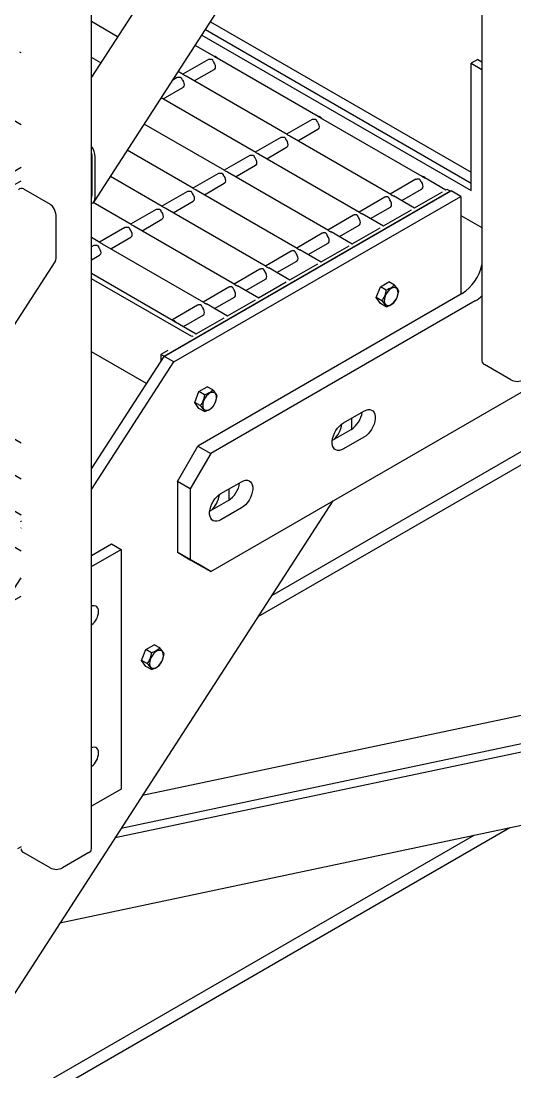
# Model space of a CAD drawing. Header units: millimetres. Extents: x 1293 to 41893, y 1011 to 26911.
# Drawn here: x 6515.8 to 6743.9, y 20135 to 20620.3 of the extents above; entities that cross this region are included whole.
import ezdxf

# ---------------------------------------------------------------- set-up
doc = ezdxf.new("R2010")
doc.units = ezdxf.units.MM
doc.header["$LTSCALE"] = 50
doc.layers.add('CAPA_1', color=7, linetype='Continuous')
doc.layers.add('STRUC', color=4, linetype='Continuous')
doc.dimstyles.new('SLDDIMSTYLE3', dxfattribs={"dimtxt": 0.18, "dimasz": 100, "dimexe": 0, "dimexo": 0.0625, "dimgap": 0, "dimtad": 0, "dimtih": 1, "dimtoh": 1, "dimdec": 0, "dimrnd": 1e-09, "dimzin": 0, "dimdsep": 46, "dimtxsty": 'Standard', "dimsah": 1, "dimcen": 0.09, "dimadec": 0, "dimazin": 0, "dimtfac": 100, "dimtdec": 0, "dimtofl": 0, "dimtmove": 0, "dimatfit": 3, "dimfxl": 1, "dimfrac": 2, "dimtolj": 1, "dimtzin": 0, "dimarcsym": 0})

msp = doc.modelspace()

# ---------------------------------------------------------------- linework, layer by layer
at = {"color": 7, "linetype": 'Continuous', "lineweight": 25}
for p, q in [((6728.5939537, 21111.653675), (6728.5939537, 20463.3191817)), ((6548.3876768, 20238.009111), (6548.3876768, 20867.8444074)), ((6707.470338, 20840.385255), (6548.3876768, 20594.40385)), ((6549.5406534, 20536.8738381), (6728.5939537, 20813.7348239)), ((6560.4450945, 20613.0476199), (6548.3876768, 20620.0082189)), ((6603.2944408, 20619.990578), (6723.6696837, 20550.4994294)), ((6600.923624, 20616.3247048), (6723.6696837, 20545.4649128)), ((6599.2960902, 20613.8081323), (6723.6696837, 20542.0087851)), ((6515.8333802, 20605.557276), (6515.3049133, 20605.8623535)), ((6605.1411742, 20603.8671914), (6596.2037746, 20609.0266424)), ((6552.6175542, 20600.9442936), (6548.3876768, 20603.3861498)), ((6602.3119629, 20602.5288028), (6590.4890786, 20595.703597)), ((6602.3119629, 20602.5288028), (6602.5122401, 20602.6137505)), ((6653.0358736, 20576.21817), (6606.3896948, 20603.1464359)), ((6726.6631024, 20602.5005693), (6723.6696837, 20600.7725055)), ((6723.6696837, 20600.7725055), (6728.5939537, 20597.9297849)), ((6723.6696837, 20542.0087851), (6723.6696837, 20600.7725055)), ((6726.6631024, 20602.5005693), (6728.5939537, 20601.3859126)), ((6590.7444802, 20595.5561568), (6588.3762343, 20596.9233161)), ((6638.6391795, 20567.9071354), (6591.9930007, 20594.8354013)), ((6595.7811754, 20592.6485346), (6604.9575812, 20597.9459609)), ((6587.9152689, 20594.2177682), (6585.8586537, 20593.0305096)), ((6587.9152689, 20594.2177682), (6588.115546, 20594.302716)), ((6515.8333802, 20572.3131377), (6486.5115251, 20589.2402843)), ((6581.3844813, 20584.3375), (6590.5608872, 20589.6349263)), ((6624.2424854, 20559.5961009), (6580.548694, 20584.8199898)), ((6700.9405725, 20548.563376), (6654.2843941, 20575.4974145)), ((6609.8457914, 20551.2850663), (6572.7211537, 20572.7166634)), ((6650.2066622, 20574.8797814), (6638.383778, 20568.0545756)), ((6650.2066622, 20574.8797814), (6650.4069394, 20574.9647291)), ((6635.8099682, 20566.5687469), (6623.9870839, 20559.743541)), ((6635.8099682, 20566.5687469), (6636.0102453, 20566.6536946)), ((6686.5438785, 20540.2523414), (6639.8877, 20567.1863799)), ((6643.6758747, 20564.9995132), (6652.8522805, 20570.2969395)), ((6629.2791806, 20556.6884786), (6638.4555865, 20561.985905)), ((6548.6341998, 20539.9046458), (6548.6341998, 20558.3151872)), ((6550.0710408, 20539.0751752), (6550.0710408, 20557.4857166)), ((6595.4490973, 20542.9740317), (6564.8936134, 20560.6133371)), ((6621.4132741, 20558.2577123), (6609.5903898, 20551.4325065)), ((6621.4132741, 20558.2577123), (6621.6135512, 20558.34266)), ((6672.1471844, 20531.9413068), (6625.491006, 20558.8753453)), ((6515.8333802, 20552.6057797), (6504.1089142, 20545.8373895)), ((6614.8824866, 20548.377444), (6624.0588924, 20553.6748704)), ((6509.401011, 20542.7823271), (6515.8333802, 20546.4956548)), ((6581.0524032, 20534.6629971), (6557.0660731, 20548.5100108)), ((6607.01658, 20549.9466777), (6595.1936958, 20543.1214719)), ((6607.01658, 20549.9466777), (6607.2168572, 20550.0316254)), ((6657.7504903, 20523.6302722), (6611.0943119, 20550.5643107)), ((6698.1013615, 20547.23076), (6686.2784773, 20540.4055542)), ((6698.1013615, 20547.23076), (6698.3016387, 20547.3157078)), ((6711.9269944, 20542.2210496), (6702.1786659, 20547.8486398)), ((6517.0236982, 20542.7556264), (6529.2368466, 20535.7051259)), ((6592.619886, 20541.6356431), (6580.7970017, 20534.8104373)), ((6581.9301294, 20465.4501144), (6714.3947998, 20541.9203409)), ((6714.0194439, 20541.6982098), (6581.9348435, 20465.447393)), ((6592.619886, 20541.6356431), (6592.8201631, 20541.7205908)), ((6643.3537963, 20515.3192376), (6596.6976178, 20542.2532762)), ((6600.4857925, 20540.0664095), (6609.6621984, 20545.3638358)), ((6691.570574, 20537.3504918), (6700.7469799, 20542.6479182)), ((6712.5203775, 20542.5636024), (6711.7720229, 20542.1315865)), ((6714.0194439, 20541.6982098), (6712.5203775, 20542.5636024)), ((6718.8849278, 20539.3282451), (6714.3947998, 20541.9203409)), ((6566.6557092, 20526.3519626), (6549.1706757, 20536.4458575)), ((6586.0890984, 20531.7553749), (6595.2655043, 20537.0528012)), ((6586.4202575, 20462.8580186), (6718.8849278, 20539.3282451)), ((6683.7046675, 20538.9197255), (6671.8817832, 20532.0945197)), ((6683.9049446, 20539.0046732), (6683.7046675, 20538.9197255)), ((6697.5303003, 20533.910015), (6687.7819719, 20539.5376053)), ((6710.2753135, 20541.2675545), (6697.3753288, 20533.8205519)), ((6718.8849278, 20539.3282451), (6718.8849278, 20494.1463202)), ((6578.2231919, 20533.3246085), (6566.4003076, 20526.4994027)), ((6578.2231919, 20533.3246085), (6578.4234691, 20533.4095563)), ((6628.9571022, 20507.0082031), (6582.3009238, 20533.9422416)), ((6677.1738799, 20529.0394572), (6686.3502858, 20534.3368836)), ((6695.8786195, 20532.95652), (6682.9786347, 20525.5095173)), ((6532.1105285, 20511.3037512), (6532.1105285, 20529.7142925)), ((6571.6924044, 20523.4443403), (6580.8688102, 20528.7417666)), ((6669.3079734, 20530.6086909), (6657.4850891, 20523.7834851)), ((6669.5082506, 20530.6936386), (6669.3079734, 20530.6086909)), ((6683.1336063, 20525.5989805), (6673.3852778, 20531.2265707)), ((6718.8849278, 20530.5245945), (6728.5939537, 20524.9196932)), ((6563.8264978, 20525.013574), (6552.0036136, 20518.1883681)), ((6563.8264978, 20525.013574), (6564.026775, 20525.0985217)), ((6614.5604081, 20498.6971685), (6567.9042297, 20525.631207)), ((6654.9112794, 20522.2976563), (6643.0883951, 20515.4724505)), ((6655.1115565, 20522.382604), (6654.9112794, 20522.2976563)), ((6668.7369122, 20517.2879459), (6658.9885837, 20522.9155361)), ((6662.7771859, 20520.7284227), (6671.9535917, 20526.025849)), ((6681.4819254, 20524.6454854), (6668.5819407, 20517.1984827)), ((6552.2590151, 20518.040928), (6548.3876768, 20520.275804)), ((6600.1637141, 20490.3861339), (6553.5075356, 20517.3201724)), ((6557.2957103, 20515.1333057), (6566.4721162, 20520.4307321)), ((6648.3804918, 20512.4173881), (6657.5568977, 20517.7148144)), ((6549.4298038, 20516.7025394), (6548.3876768, 20516.1009323)), ((6549.4298038, 20516.7025394), (6549.6300809, 20516.7874871)), ((6640.5145853, 20513.9866217), (6628.691701, 20507.1614159)), ((6640.7148624, 20514.0715694), (6640.5145853, 20513.9866217)), ((6654.3402181, 20508.9769113), (6644.5918897, 20514.6045015)), ((6667.0852313, 20516.3344508), (6654.1852466, 20508.8874482)), ((6007.8654329, 19699.3090727), (6531.5801411, 20509.1024141)), ((6548.3876768, 20509.9908075), (6552.0754221, 20512.1196975)), ((6633.9837977, 20504.1063535), (6643.1602036, 20509.4037798)), ((6652.6885373, 20508.0234162), (6639.7885525, 20500.5764136)), ((6596.7534419, 20475.732773), (6548.3876768, 20503.6537348)), ((6626.1178912, 20505.6755872), (6614.2950069, 20498.8503813)), ((6626.3181684, 20505.7605349), (6626.1178912, 20505.6755872)), ((6639.9435241, 20500.6658767), (6630.1951956, 20506.293467)), ((6594.7275837, 20474.5632699), (6548.3876768, 20501.3147287)), ((6625.54683, 20492.3548421), (6615.7985015, 20497.9824324)), ((6619.5871037, 20495.7953189), (6628.7635095, 20501.0927453)), ((6638.2918432, 20499.7123817), (6625.3918585, 20492.265379)), ((6681.76444, 20497.5909932), (6685.653005, 20499.835814)), ((6688.2454694, 20498.3392161), (6685.653005, 20499.835814)), ((6719.5213239, 20494.5137038), (6597.4275531, 20424.0304702)), ((6611.7211972, 20497.3645526), (6599.8983129, 20490.5393468)), ((6605.1904096, 20487.4842843), (6614.3668155, 20492.7817107)), ((6611.9214743, 20497.4495003), (6611.7211972, 20497.3645526)), ((6679.8201575, 20492.5798072), (6681.76444, 20497.5909932)), ((6684.3569045, 20496.0943953), (6681.76444, 20497.5909932)), ((6597.3245031, 20489.053518), (6585.5016188, 20482.2283122)), ((6597.5247802, 20489.1384657), (6597.3245031, 20489.053518)), ((6611.1501359, 20484.0438076), (6601.4018075, 20489.6713978)), ((6725.5081613, 20491.0575762), (6603.4143905, 20420.5743425)), ((6623.8951491, 20491.4013471), (6610.9951644, 20483.9543444)), ((6682.412622, 20491.0832093), (6679.8201575, 20492.5798072)), ((6681.76444, 20489.8134419), (6679.8201575, 20492.5798072)), ((6684.3569045, 20488.3168441), (6681.76444, 20489.8134419)), ((6590.7937156, 20479.1732498), (6599.9701214, 20484.4706761)), ((6609.4984551, 20483.0903125), (6596.5984703, 20475.6433098)), ((6595.101761, 20474.7792779), (6594.7275837, 20474.5632699)), ((6573.7911379, 20452.865207), (6548.3876768, 20467.5303129)), ((6548.3876768, 20413.5851308), (6581.9301294, 20465.4501144)), ((6583.6564128, 20468.172019), (6580.4357771, 20466.3127856)), ((6580.4357771, 20466.3127856), (6580.4357771, 20463.1394736)), ((6586.4202575, 20462.8580186), (6580.4357771, 20466.3127856)), ((6548.3876768, 20404.050179), (6586.4202575, 20462.8580186)), ((6603.4143905, 20366.1382884), (6767.2932447, 20460.7435372)), ((6741.9974201, 20454.6097399), (6729.7842718, 20461.6602404)), ((6596.0044337, 20444.1940198), (6597.9487162, 20449.2052058)), ((6597.9487162, 20449.2052058), (6601.8372812, 20451.4500265)), ((6600.5411807, 20447.7086079), (6597.9487162, 20449.2052058)), ((6604.4297456, 20449.9534287), (6601.8372812, 20451.4500265)), ((6598.5968982, 20442.6974219), (6596.0044337, 20444.1940198)), ((6597.9487162, 20441.4276545), (6596.0044337, 20444.1940198)), ((6600.5411807, 20439.9310566), (6597.9487162, 20441.4276545)), ((6664.6969782, 20434.7832068), (6674.1250686, 20440.2259276)), ((6515.8333802, 20425.3700407), (6498.0546507, 20435.6334828)), ((6668.4976771, 20432.396747), (6668.4976771, 20436.9773036)), ((6668.1382312, 20431.5836422), (6659.5120845, 20426.6038737)), ((6668.4724523, 20431.7892582), (6668.4976771, 20432.396747)), ((6515.8333802, 20408.7479715), (6483.6579566, 20427.3224482)), ((6674.1250686, 20428.1275145), (6664.6969782, 20422.6847938)), ((6587.9994626, 20407.7005386), (6597.4275531, 20424.0304702)), ((6603.4143905, 20420.5743425), (6593.9863, 20404.2444109)), ((6597.4275531, 20424.0304702), (6603.4143905, 20420.5743425)), ((6515.8333802, 20392.1259024), (6472.2136499, 20417.3070367)), ((6593.9863, 20404.2444109), (6587.9994626, 20407.7005386)), ((6587.9994626, 20407.7005386), (6587.9994626, 20375.0389061)), ((6608.1284357, 20402.1268823), (6617.5565261, 20407.5696031)), ((6593.9863, 20404.2444109), (6593.9863, 20371.5827785)), ((6611.9291346, 20399.7404226), (6611.9291346, 20404.3209791)), ((6659.8213536, 20398.7013351), (5396.1606779, 18444.7672848)), ((6611.5696887, 20398.9273177), (6602.943542, 20393.9475493)), ((6611.9038181, 20399.131807), (6611.9291346, 20399.7404226)), ((6515.8333802, 20392.3352735), (6515.6520398, 20392.230588)), ((6617.5565261, 20395.4711901), (6608.1284357, 20390.0284693)), ((6515.5235712, 20389.533659), (6515.8333802, 20389.0163206)), ((6515.8333802, 20386.2366101), (6515.7238483, 20386.1619173)), ((6515.8333802, 20375.5038332), (6502.7592678, 20383.0513577)), ((6548.3876768, 20373.5723453), (6557.5545875, 20378.8642902)), ((6557.5545875, 20378.8642902), (6562.0447156, 20376.2721944)), ((6548.3876768, 20368.3881537), (6562.0447156, 20376.2721944)), ((6562.0447156, 20376.2721944), (6562.0447156, 20265.6581324)), ((6587.9994626, 20375.0389061), (6593.9863, 20371.5827785)), ((6597.4275531, 20369.5944161), (6587.9994626, 20375.0389061)), ((6593.9863, 20371.5827785), (6603.4143905, 20366.1382884)), ((6603.4143905, 20366.1382884), (6597.4275531, 20369.5944161)), ((6006.7124564, 19576.0203654), (6515.8333802, 20363.2480823)), ((6509.6598882, 20351.2152688), (6515.8333802, 20354.7791498)), ((6571.4851134, 20325.0668541), (6573.4293959, 20330.0780401)), ((6573.4293959, 20330.0780401), (6577.3179609, 20332.3228609)), ((6576.0218604, 20328.5814422), (6573.4293959, 20330.0780401)), ((6579.9104253, 20330.826263), (6577.3179609, 20332.3228609)), ((6574.0775779, 20323.5702562), (6571.4851134, 20325.0668541)), ((6573.4293959, 20322.3004889), (6571.4851134, 20325.0668541)), ((6576.0218604, 20320.803891), (6573.4293959, 20322.3004889)), ((6562.0447156, 20265.6581324), (6548.3876768, 20257.7740918)), ((6515.8333802, 20238.9808963), (6514.1500163, 20238.009111)), ((6529.2368466, 20229.2996693), (6517.0236982, 20236.3501697)), ((6547.1973588, 20236.3501697), (6534.9842105, 20229.2996693))]:
    msp.add_line(p, q, dxfattribs=at)
at = {"color": 7, "linetype": 'Continuous', "lineweight": 25, "flags": 128}
for points in [[(6604.7573041, 20601.3177027), (6605.1628262, 20600.6017936), (6605.4205588, 20599.8506396), (6605.5055745, 20599.1368903), (6605.409651, 20598.5295778), (6605.1420657, 20598.0874398), (6604.9575812, 20597.9459609)], [(6590.36061, 20593.0066681), (6590.7661321, 20592.290759), (6591.0238647, 20591.539605), (6591.1088805, 20590.8258558), (6591.012957, 20590.2185432), (6590.7453717, 20589.7764052), (6590.5608872, 20589.6349263)], [(6652.6520034, 20573.6686813), (6653.0575255, 20572.9527722), (6653.3152581, 20572.2016182), (6653.4002739, 20571.487869), (6653.3043503, 20570.8805564), (6653.036765, 20570.4384184), (6652.8522805, 20570.2969395)], [(6638.2553093, 20565.3576467), (6638.6608314, 20564.6417377), (6638.918564, 20563.8905836), (6639.0035798, 20563.1768344), (6638.9076563, 20562.5695219), (6638.640071, 20562.1273838), (6638.4555865, 20561.985905)], [(6623.8586153, 20557.0466121), (6624.2641374, 20556.3307031), (6624.5218699, 20555.5795491), (6624.6068857, 20554.8657998), (6624.5109622, 20554.2584873), (6624.2433769, 20553.8163493), (6624.0588924, 20553.6748704)], [(6609.4619212, 20548.7355775), (6609.8674433, 20548.0196685), (6610.1251759, 20547.2685145), (6610.2101917, 20546.5547652), (6610.1142682, 20545.9474527), (6609.8466828, 20545.5053147), (6609.6621984, 20545.3638358)], [(6700.5467027, 20546.0196599), (6700.9522248, 20545.3037509), (6701.2099574, 20544.5525968), (6701.2949732, 20543.8388476), (6701.1990497, 20543.2315351), (6700.9314643, 20542.789397), (6700.7469799, 20542.6479182)], [(6595.0652271, 20540.424543), (6595.4707492, 20539.7086339), (6595.7284818, 20538.9574799), (6595.8134976, 20538.2437306), (6595.7175741, 20537.6364181), (6595.4499888, 20537.1942801), (6595.2655043, 20537.0528012)], [(6686.3502858, 20534.3368836), (6686.5347703, 20534.4783625), (6686.8023556, 20534.9205005), (6686.8982791, 20535.527813), (6686.8132633, 20536.2415623), (6686.5555308, 20536.9927163), (6686.1500087, 20537.7086253)], [(6580.6685331, 20532.1135084), (6581.0740552, 20531.3975993), (6581.3317877, 20530.6464453), (6581.4168035, 20529.9326961), (6581.32088, 20529.3253835), (6581.0532947, 20528.8832455), (6580.8688102, 20528.7417666)], [(6671.9535917, 20526.025849), (6672.1380762, 20526.1673279), (6672.4056615, 20526.6094659), (6672.501585, 20527.2167784), (6672.4165693, 20527.9305277), (6672.1588367, 20528.6816817), (6671.7533146, 20529.3975907)], [(6566.271839, 20523.8024738), (6566.6773611, 20523.0865648), (6566.9350937, 20522.3354108), (6567.0201095, 20521.6216615), (6566.924186, 20521.014349), (6566.6566006, 20520.5722109), (6566.4721162, 20520.4307321)], [(6657.5568977, 20517.7148144), (6657.7413821, 20517.8562933), (6658.0089675, 20518.2984313), (6658.104891, 20518.9057438), (6658.0198752, 20519.6194931), (6657.7621426, 20520.3706471), (6657.3566205, 20521.0865561)], [(6551.875145, 20515.4914392), (6552.280667, 20514.7755302), (6552.5383996, 20514.0243762), (6552.6234154, 20513.3106269), (6552.5274919, 20512.7033144), (6552.2599066, 20512.2611764), (6552.0754221, 20512.1196975)], [(6643.1602036, 20509.4037798), (6643.3446881, 20509.5452587), (6643.6122734, 20509.9873967), (6643.7081969, 20510.5947093), (6643.6231811, 20511.3084585), (6643.3654486, 20512.0596125), (6642.9599265, 20512.7755216)], [(6628.7635095, 20501.0927453), (6628.947994, 20501.2342241), (6629.2155793, 20501.6763622), (6629.3115028, 20502.2836747), (6629.2264871, 20502.9974239), (6628.9687545, 20503.748578), (6628.5632324, 20504.464487)], [(6614.3668155, 20492.7817107), (6614.5513, 20492.9231896), (6614.8188853, 20493.3653276), (6614.9148088, 20493.9726401), (6614.829793, 20494.6863894), (6614.5720604, 20495.4375434), (6614.1665383, 20496.1534524)], [(6686.7021412, 20496.7849835), (6685.9655329, 20496.2603267), (6685.2686354, 20495.5651108), (6684.6490185, 20494.7368148), (6684.1400861, 20493.8200925), (6683.7692746, 20492.8643646), (6683.5565748, 20491.9211546), (6683.5134533, 20491.0413112), (6683.6422347, 20490.2722671), (6683.9359765, 20489.6554816), (6684.378843, 20489.2242057), (6684.9469591, 20489.0016896), (6685.6096975, 20488.9999293), (6686.3313298, 20489.2190197), (6687.0729526, 20489.6471494), (6687.7945849, 20490.261238), (6688.4573233, 20491.0281798), (6689.0254394, 20491.9066287), (6689.4683059, 20492.8492273), (6689.7620477, 20493.8051599), (6689.8908291, 20494.722892), (6689.8477076, 20495.5529482), (6689.6350078, 20496.2505802), (6689.2641963, 20496.7781784), (6688.7552638, 20497.1072997), (6688.135647, 20497.2202013), (6687.4387495, 20497.1107965), (6686.7021412, 20496.7849835)], [(6599.9701214, 20484.4706761), (6600.1546059, 20484.612155), (6600.4221912, 20485.054293), (6600.5181147, 20485.6616055), (6600.4330989, 20486.3753548), (6600.1753664, 20487.1265088), (6599.7698443, 20487.8424178)], [(6602.8864174, 20448.399196), (6602.1498091, 20447.8745393), (6601.4529116, 20447.1793233), (6600.8332948, 20446.3510274), (6600.3243623, 20445.434305), (6599.9535508, 20444.4785771), (6599.740851, 20443.5353672), (6599.6977295, 20442.6555238), (6599.8265109, 20441.8864797), (6600.1202527, 20441.2696941), (6600.5631192, 20440.8384182), (6601.1312353, 20440.6159022), (6601.7939737, 20440.6141419), (6602.515606, 20440.8332322), (6603.2572288, 20441.261362), (6603.9788611, 20441.8754506), (6604.6415995, 20442.6423924), (6605.2097156, 20443.5208413), (6605.6525821, 20444.4634399), (6605.9463239, 20445.4193725), (6606.0751053, 20446.3371045), (6606.0319838, 20447.1671608), (6605.819284, 20447.8647928), (6605.4484725, 20448.3923909), (6604.9395401, 20448.7215123), (6604.3199232, 20448.8344139), (6603.6230257, 20448.7250091), (6602.8864174, 20448.399196)], [(6674.1250686, 20440.2259276), (6675.0876373, 20440.6786074), (6676.0174268, 20440.9098733), (6676.8827744, 20440.9118497), (6677.6542116, 20440.6844695), (6678.3054681, 20440.2354757), (6678.814366, 20439.5801582), (6679.1635756, 20438.7408332), (6679.3412049, 20437.7460828), (6679.3412049, 20436.6297821), (6679.1635756, 20435.4299453), (6678.814366, 20434.1874315), (6678.3054681, 20432.9445529), (6677.6542116, 20431.7436344), (6676.8827744, 20430.6255717), (6676.0174268, 20429.6284391), (6675.0876373, 20428.7861928), (6674.1250686, 20428.1275145)], [(6664.6969782, 20422.6847938), (6663.7344095, 20422.2321139), (6662.8046199, 20422.0008481), (6661.9392724, 20421.9988716), (6661.1678352, 20422.2262518), (6660.5165787, 20422.6752457), (6660.0076807, 20423.3305631), (6659.6584711, 20424.1698882), (6659.4808419, 20425.1646385), (6659.4808419, 20426.2809393), (6659.6584711, 20427.480776), (6660.0076807, 20428.7232899), (6660.5165787, 20429.9661684), (6661.1678352, 20431.167087), (6661.9392724, 20432.2851497), (6662.8046199, 20433.2822822), (6663.7344095, 20434.1245285), (6664.6969782, 20434.7832068)], [(6617.5565261, 20407.5696031), (6618.5190948, 20408.0222829), (6619.4488843, 20408.2535488), (6620.3142319, 20408.2555253), (6621.0856691, 20408.028145), (6621.7369256, 20407.5791512), (6622.2458235, 20406.9238337), (6622.5950331, 20406.0845087), (6622.7726624, 20405.0897583), (6622.7726624, 20403.9734576), (6622.5950331, 20402.7736208), (6622.2458235, 20401.531107), (6621.7369256, 20400.2882284), (6621.0856691, 20399.0873099), (6620.3142319, 20397.9692472), (6619.4488843, 20396.9721146), (6618.5190948, 20396.1298684), (6617.5565261, 20395.4711901)], [(6608.1284357, 20390.0284693), (6607.165867, 20389.5757895), (6606.2360774, 20389.3445236), (6605.3707299, 20389.3425471), (6604.5992927, 20389.5699274), (6603.9480362, 20390.0189212), (6603.4391382, 20390.6742387), (6603.0899286, 20391.5135637), (6602.9122994, 20392.5083141), (6602.9122994, 20393.6246148), (6603.0899286, 20394.8244516), (6603.4391382, 20396.0669654), (6603.9480362, 20397.3098439), (6604.5992927, 20398.5107625), (6605.3707299, 20399.6288252), (6606.2360774, 20400.6259578), (6607.165867, 20401.468204), (6608.1284357, 20402.1268823)], [(6551.6443533, 20347.6227946), (6551.5568728, 20348.5011507), (6551.2985215, 20349.2374329), (6550.8813798, 20349.7972135), (6550.3249527, 20350.1543177), (6549.6552582, 20350.2920478), (6548.9036104, 20350.2039637), (6548.3876768, 20350.0271518)], [(6578.3670971, 20329.2720304), (6577.6304888, 20328.7473737), (6576.9335913, 20328.0521577), (6576.3139745, 20327.2238617), (6575.805042, 20326.3071394), (6575.4342306, 20325.3514115), (6575.2215307, 20324.4082015), (6575.1784092, 20323.5283582), (6575.3071906, 20322.759314), (6575.6009325, 20322.1425285), (6576.0437989, 20321.7112526), (6576.611915, 20321.4887366), (6577.2746534, 20321.4869762), (6577.9962857, 20321.7060666), (6578.7379085, 20322.1341963), (6579.4595409, 20322.7482849), (6580.1222792, 20323.5152267), (6580.6903953, 20324.3936756), (6581.1332618, 20325.3362742), (6581.4270036, 20326.2922069), (6581.555785, 20327.2099389), (6581.5126635, 20328.0399952), (6581.2999637, 20328.7376271), (6580.9291522, 20329.2652253), (6580.4202198, 20329.5943467), (6579.8006029, 20329.7072482), (6579.1037054, 20329.5978435), (6578.3670971, 20329.2720304)], [(6551.6443533, 20282.2995296), (6551.5568728, 20283.1778857), (6551.2985215, 20283.9141679), (6550.8813798, 20284.4739485), (6550.3249527, 20284.8310528), (6549.6552582, 20284.9687829), (6548.9036104, 20284.8806987), (6548.3876768, 20284.7038869)]]:
    msp.add_lwpolyline(points, dxfattribs=at)
at = {"color": 7, "linetype": 'Continuous', "lineweight": 25}
for centre, radius, start, end in [((6604.7789388, 20601.5337543), 2.4244652, 35.264662608, 84.740713925), ((6652.6736381, 20573.8847329), 2.4244652, 35.264662608, 84.740713925), ((6700.5683374, 20546.2357115), 2.4244652, 35.264662608, 84.740713925), ((6708.2229775, 20512.0091429), 20.8264981, 302.853893284, 347.994537984), ((6717.3471931, 20504.8241421), 16.0037414, 300.65991798, 314.648716331), ((6585.3947849, 20479.7474349), 2.4244652, 35.264662608, 84.740713925), ((6730.6278112, 20463.5220012), 2.0439452, 185.694799251, 245.625341706), ((6744.871102, 20460.1559258), 6.246457, 242.609672236, 297.390327763), ((6661.8592638, 20441.2969138), 11.5660311, 302.879911163, 352.378724277), ((6652.1672066, 20435.7500116), 11.8994952, 313.026584844, 352.553500526), ((6605.2907213, 20408.6405893), 11.5660311, 302.879911163, 352.378724277), ((6595.5986641, 20403.0936871), 11.8994952, 313.026584844, 352.553500526), ((6543.4809819, 20347.9930399), 8.1717632, 306.901779643, 357.403159963), ((6543.4809819, 20282.669775), 8.1717632, 306.901779643, 357.403159963), ((6517.8672377, 20238.2119305), 2.0439452, 185.694799251, 245.625341706), ((6546.3538193, 20238.2119305), 2.0439452, 294.374658294, 354.305200749), ((6532.1105285, 20234.8458551), 6.246457, 242.609672237, 297.390327763)]:
    msp.add_arc(centre, radius, start, end, dxfattribs=at)
for centre, major_axis, start_param, end_param in [((6547.1973588, 20559.1446578), (-1.4725211, 4.5700254), 4.1743929021, 5.3181106425), ((6547.1973588, 20559.1446578), (-0.7362606, 2.2850127), 4.1743929021, 4.7688956248), ((6517.0236982, 20538.4237343), (-1.4725211, 4.5700254), 5.7451892289, 6.6986657386), ((6547.1973588, 20540.7341165), (-0.7362606, 2.2850127), 3.557073085, 4.1743929021), ((6547.1973588, 20540.7341165), (-1.4725211, 4.5700254), 3.0306751617, 4.1743929021), ((6529.2368466, 20531.3732338), (-1.4725211, 4.5700254), 4.1743929021, 5.7451892289), ((6529.2368466, 20512.9626925), (-1.4725211, 4.5700254), 3.557073085, 4.1743929021)]:
    msp.add_ellipse(centre, major_axis=major_axis, ratio=0.5399833694, start_param=start_param, end_param=end_param, dxfattribs=at)
for points, knots in [([(6602.5122401, 20602.6137505), (6602.5766551, 20602.6299086), (6602.7879054, 20602.6828992), (6603.3039992, 20602.7199231), (6603.7640245, 20602.667638), (6604.0063338, 20602.6143955), (6604.0089494, 20602.6138208)], [0, 0, 0, 0, 0.17236145371, 0.5652622384, 0.99530719289, 1, 1, 1, 1]), ([(6604.0089494, 20602.6138208), (6604.0099485, 20602.6123088), (6604.1350056, 20602.4230522), (6604.3211479, 20602.0711367), (6604.5801592, 20601.587345), (6604.7134289, 20601.3844875), (6604.7573041, 20601.3177027)], [0, 0, 0, 0, 0.0046971273, 0.5879730074, 0.8643521995, 1, 1, 1, 1]), ([(6605.5056588, 20603.4778527), (6605.5046599, 20603.4793614), (6605.3884266, 20603.6549354), (6605.2624158, 20603.7557571), (6605.1374878, 20603.8557125)], [0, 0, 0, 0, 0.0085933525, 1, 1, 1, 1]), ([(6606.3780638, 20603.1296917), (6606.3270476, 20603.1658343), (6606.0678319, 20603.3494763), (6605.7505335, 20603.4235845), (6605.5082739, 20603.4772731), (6605.5056588, 20603.4778527)], [0, 0, 0, 0, 0.1951000565, 0.9913114514, 1, 1, 1, 1]), ([(6591.1089647, 20595.1668181), (6591.1079659, 20595.1683269), (6590.9917326, 20595.3439008), (6590.8657217, 20595.4447226), (6590.7407937, 20595.5446779)], [0, 0, 0, 0, 0.0085933525, 1, 1, 1, 1]), ([(6591.9813697, 20594.8186571), (6591.9303535, 20594.8547997), (6591.6711378, 20595.0384417), (6591.3538394, 20595.1125499), (6591.1115798, 20595.1662385), (6591.1089647, 20595.1668181)], [0, 0, 0, 0, 0.1951000565, 0.9913114514, 1, 1, 1, 1]), ([(6588.115546, 20594.302716), (6588.1799611, 20594.318874), (6588.3912114, 20594.3718647), (6588.9073052, 20594.4088885), (6589.3673304, 20594.3566035), (6589.6096397, 20594.3033609), (6589.6122554, 20594.3027862)], [0, 0, 0, 0, 0.1723614537, 0.5652622384, 0.9953071929, 1, 1, 1, 1]), ([(6589.6122554, 20594.3027862), (6589.6132544, 20594.3012743), (6589.7383115, 20594.1120176), (6589.9244539, 20593.7601021), (6590.1834652, 20593.2763104), (6590.3167349, 20593.0734529), (6590.36061, 20593.0066681)], [0, 0, 0, 0, 0.0046971273, 0.5879730074, 0.8643521995, 1, 1, 1, 1]), ([(6653.4003581, 20575.8288313), (6653.3993592, 20575.8303401), (6653.2831259, 20576.005914), (6653.1571151, 20576.1067358), (6653.0321871, 20576.2066911)], [0, 0, 0, 0, 0.0085933525, 1, 1, 1, 1]), ([(6654.2727631, 20575.4806703), (6654.2217469, 20575.5168129), (6653.9625312, 20575.7004549), (6653.6452328, 20575.7745631), (6653.4029732, 20575.8282517), (6653.4003581, 20575.8288313)], [0, 0, 0, 0, 0.1951000566, 0.9913114514, 1, 1, 1, 1]), ([(6650.4069394, 20574.9647291), (6650.4713544, 20574.9808872), (6650.6826048, 20575.0338778), (6651.1986985, 20575.0709017), (6651.6587238, 20575.0186166), (6651.9010331, 20574.9653741), (6651.9036487, 20574.9647994)], [0, 0, 0, 0, 0.17236145373, 0.56526223844, 0.99530719289, 1, 1, 1, 1]), ([(6651.9036487, 20574.9647994), (6651.9046478, 20574.9632875), (6652.0297049, 20574.7740308), (6652.2158472, 20574.4221153), (6652.4748585, 20573.9383236), (6652.6081283, 20573.7354661), (6652.6520034, 20573.6686813)], [0, 0, 0, 0, 0.0046971273, 0.5879730075, 0.8643521995, 1, 1, 1, 1]), ([(6636.0102453, 20566.6536946), (6636.0746604, 20566.6698526), (6636.2859107, 20566.7228433), (6636.8020045, 20566.7598671), (6637.2620297, 20566.7075821), (6637.504339, 20566.6543395), (6637.5069547, 20566.6537648)], [0, 0, 0, 0, 0.1723614537, 0.5652622384, 0.9953071929, 1, 1, 1, 1]), ([(6637.5069547, 20566.6537648), (6637.5079537, 20566.6522529), (6637.6330108, 20566.4629962), (6637.8191532, 20566.1110807), (6638.0781645, 20565.627289), (6638.2114342, 20565.4244316), (6638.2553093, 20565.3576467)], [0, 0, 0, 0, 0.0046971273, 0.5879730075, 0.8643521995, 1, 1, 1, 1]), ([(6639.003664, 20567.5177967), (6639.0026652, 20567.5193055), (6638.8864319, 20567.6948794), (6638.760421, 20567.7957012), (6638.635493, 20567.8956565)], [0, 0, 0, 0, 0.0085933525, 1, 1, 1, 1]), ([(6639.8760691, 20567.1696358), (6639.8250528, 20567.2057783), (6639.5658371, 20567.3894203), (6639.2485387, 20567.4635285), (6639.0062791, 20567.5172172), (6639.003664, 20567.5177967)], [0, 0, 0, 0, 0.1951000566, 0.9913114514, 1, 1, 1, 1]), ([(6621.6135512, 20558.34266), (6621.6779663, 20558.3588181), (6621.8892166, 20558.4118087), (6622.4053104, 20558.4488325), (6622.8653357, 20558.3965475), (6623.107645, 20558.3433049), (6623.1102606, 20558.3427302)], [0, 0, 0, 0, 0.1723614537, 0.5652622384, 0.9953071929, 1, 1, 1, 1]), ([(6623.1102606, 20558.3427302), (6623.1112596, 20558.3412183), (6623.2363168, 20558.1519616), (6623.4224591, 20557.8000461), (6623.6814704, 20557.3162544), (6623.8147401, 20557.113397), (6623.8586153, 20557.0466121)], [0, 0, 0, 0, 0.0046971273, 0.5879730075, 0.8643521995, 1, 1, 1, 1]), ([(6624.60697, 20559.2067621), (6624.6059711, 20559.2082709), (6624.4897378, 20559.3838448), (6624.3637269, 20559.4846666), (6624.2387989, 20559.584622)], [0, 0, 0, 0, 0.0085933525, 1, 1, 1, 1]), ([(6625.479375, 20558.8586012), (6625.4283587, 20558.8947438), (6625.1691431, 20559.0783857), (6624.8518447, 20559.1524939), (6624.609585, 20559.2061826), (6624.60697, 20559.2067621)], [0, 0, 0, 0, 0.1951000566, 0.9913114514, 1, 1, 1, 1]), ([(6610.2102759, 20550.8957275), (6610.2092771, 20550.8972363), (6610.0930437, 20551.0728103), (6609.9670329, 20551.173632), (6609.8421049, 20551.2735874)], [0, 0, 0, 0, 0.0085933525, 1, 1, 1, 1]), ([(6607.2168572, 20550.0316254), (6607.2812723, 20550.0477835), (6607.4925226, 20550.1007741), (6608.0086164, 20550.1377979), (6608.4686416, 20550.0855129), (6608.7109509, 20550.0322704), (6608.7135665, 20550.0316956)], [0, 0, 0, 0, 0.17236145373, 0.56526223844, 0.99530719289, 1, 1, 1, 1]), ([(6608.7135665, 20550.0316956), (6608.7145656, 20550.0301837), (6608.8396227, 20549.840927), (6609.025765, 20549.4890116), (6609.2847763, 20549.0052199), (6609.4180461, 20548.8023624), (6609.4619212, 20548.7355775)], [0, 0, 0, 0, 0.0046971273, 0.5879730075, 0.8643521995, 1, 1, 1, 1]), ([(6611.0826809, 20550.5475666), (6611.0316647, 20550.5837092), (6610.772449, 20550.7673512), (6610.4551506, 20550.8414593), (6610.212891, 20550.895148), (6610.2102759, 20550.8957275)], [0, 0, 0, 0, 0.1951000566, 0.9913114514, 1, 1, 1, 1]), ([(6698.3016387, 20547.3157078), (6698.4105821, 20547.3407932), (6698.6975486, 20547.4068704), (6699.245044, 20547.4108585), (6699.645292, 20547.349409), (6699.7957323, 20547.3163527), (6699.798348, 20547.315778)], [0, 0, 0, 0, 0.2771574433, 0.7300573894, 0.9953065258, 1, 1, 1, 1]), ([(6699.798348, 20547.315778), (6699.7993471, 20547.314266), (6699.856805, 20547.2273052), (6700.0121813, 20546.9679996), (6700.2337539, 20546.5200379), (6700.4605879, 20546.15735), (6700.5467027, 20546.0196599)], [0, 0, 0, 0, 0.0046934742, 0.2699426106, 0.7228425567, 1, 1, 1, 1]), ([(6701.2950574, 20548.1798099), (6701.2940582, 20548.1813172), (6701.2365873, 20548.2680092), (6701.1248494, 20548.4340282), (6700.9931649, 20548.5024841), (6700.9266767, 20548.5370479)], [0, 0, 0, 0, 0.0086844159, 0.4994794473, 1, 1, 1, 1]), ([(6702.1647701, 20547.8223118), (6702.0272423, 20547.9055239), (6701.754859, 20548.0703314), (6701.4480912, 20548.1459106), (6701.2976727, 20548.1792306), (6701.2950574, 20548.1798099)], [0, 0, 0, 0, 0.5005205527, 0.9913155841, 1, 1, 1, 1]), ([(6592.8201631, 20541.7205908), (6592.8845782, 20541.7367489), (6593.0958285, 20541.7897395), (6593.6119223, 20541.8267634), (6594.0719475, 20541.7744783), (6594.3142568, 20541.7212358), (6594.3168725, 20541.7206611)], [0, 0, 0, 0, 0.1723614537, 0.5652622384, 0.9953071929, 1, 1, 1, 1]), ([(6594.3168725, 20541.7206611), (6594.3178715, 20541.7191491), (6594.4429286, 20541.5298925), (6594.629071, 20541.177977), (6594.8880823, 20540.6941853), (6595.021352, 20540.4913278), (6595.0652271, 20540.424543)], [0, 0, 0, 0, 0.0046971273, 0.5879730075, 0.8643521995, 1, 1, 1, 1]), ([(6595.8135818, 20542.584693), (6595.812583, 20542.5862017), (6595.6963497, 20542.7617757), (6595.5703388, 20542.8625974), (6595.4454108, 20542.9625528)], [0, 0, 0, 0, 0.0085933525, 1, 1, 1, 1]), ([(6596.6859869, 20542.236532), (6596.6349706, 20542.2726746), (6596.3757549, 20542.4563166), (6596.0584565, 20542.5304247), (6595.8161969, 20542.5841134), (6595.8135818, 20542.584693)], [0, 0, 0, 0, 0.1951000566, 0.9913114514, 1, 1, 1, 1]), ([(6685.401654, 20539.0047434), (6685.3990383, 20539.0053181), (6685.2485979, 20539.0383745), (6684.8483499, 20539.0998239), (6684.3008545, 20539.0958358), (6684.013888, 20539.0297586), (6683.9049446, 20539.0046732)], [0, 0, 0, 0, 0.0046934742, 0.2699426106, 0.7228425567, 1, 1, 1, 1]), ([(6686.1500087, 20537.7086253), (6686.0638939, 20537.8463154), (6685.8370598, 20538.2090033), (6685.6154873, 20538.656965), (6685.4601109, 20538.9162706), (6685.402653, 20539.0032314), (6685.401654, 20539.0047434)], [0, 0, 0, 0, 0.2771574433, 0.7300573894, 0.9953065258, 1, 1, 1, 1]), ([(6686.5299826, 20540.2260133), (6686.5964709, 20540.1914495), (6686.7281554, 20540.1229936), (6686.8398932, 20539.9569747), (6686.8973641, 20539.8702826), (6686.8983633, 20539.8687753)], [0, 0, 0, 0, 0.5005205527, 0.9913155841, 1, 1, 1, 1]), ([(6686.8983633, 20539.8687753), (6686.9009786, 20539.868196), (6687.0513971, 20539.8348761), (6687.358165, 20539.7592969), (6687.6305483, 20539.5944894), (6687.768076, 20539.5112772)], [0, 0, 0, 0, 0.0086844159, 0.4994794473, 1, 1, 1, 1]), ([(6578.4234691, 20533.4095563), (6578.4878841, 20533.4257143), (6578.6991344, 20533.478705), (6579.2152282, 20533.5157288), (6579.6752535, 20533.4634438), (6579.9175628, 20533.4102012), (6579.9201784, 20533.4096265)], [0, 0, 0, 0, 0.1723614537, 0.5652622384, 0.9953071929, 1, 1, 1, 1]), ([(6579.9201784, 20533.4096265), (6579.9211774, 20533.4081146), (6580.0462346, 20533.2188579), (6580.2323769, 20532.8669424), (6580.4913882, 20532.3831507), (6580.6246579, 20532.1802932), (6580.6685331, 20532.1135084)], [0, 0, 0, 0, 0.0046971273, 0.5879730075, 0.8643521995, 1, 1, 1, 1]), ([(6581.4168878, 20534.2736584), (6581.4158889, 20534.2751672), (6581.2996556, 20534.4507411), (6581.1736447, 20534.5515629), (6581.0487167, 20534.6515182)], [0, 0, 0, 0, 0.0085933525, 1, 1, 1, 1]), ([(6582.2892928, 20533.9254974), (6582.2382765, 20533.96164), (6581.9790609, 20534.145282), (6581.6617625, 20534.2193902), (6581.4195028, 20534.2730788), (6581.4168878, 20534.2736584)], [0, 0, 0, 0, 0.1951000566, 0.9913114514, 1, 1, 1, 1]), ([(6672.1332886, 20531.9149787), (6672.1997768, 20531.880415), (6672.3314613, 20531.8119591), (6672.4431992, 20531.6459401), (6672.50067, 20531.559248), (6672.5016693, 20531.5577407)], [0, 0, 0, 0, 0.5005205527, 0.9913155841, 1, 1, 1, 1]), ([(6671.0049599, 20530.6937088), (6671.0023442, 20530.6942836), (6670.8519039, 20530.7273399), (6670.4516559, 20530.7887894), (6669.9041605, 20530.7848012), (6669.6171939, 20530.718724), (6669.5082506, 20530.6936386)], [0, 0, 0, 0, 0.0046934742, 0.2699426106, 0.7228425567, 1, 1, 1, 1]), ([(6671.7533146, 20529.3975907), (6671.6671998, 20529.5352808), (6671.4403658, 20529.8979688), (6671.2187932, 20530.3459304), (6671.0634169, 20530.605236), (6671.0059589, 20530.6921968), (6671.0049599, 20530.6937088)], [0, 0, 0, 0, 0.2771574433, 0.7300573894, 0.9953065258, 1, 1, 1, 1]), ([(6672.5016693, 20531.5577407), (6672.5042846, 20531.5571614), (6672.6547031, 20531.5238415), (6672.9614709, 20531.4482623), (6673.2338542, 20531.2834548), (6673.371382, 20531.2002426)], [0, 0, 0, 0, 0.00868441593, 0.49947944729, 1, 1, 1, 1]), ([(6564.026775, 20525.0985217), (6564.0911901, 20525.1146797), (6564.3024404, 20525.1676704), (6564.8185342, 20525.2046942), (6565.2785594, 20525.1524092), (6565.5208687, 20525.0991666), (6565.5234843, 20525.0985919)], [0, 0, 0, 0, 0.1723614537, 0.5652622384, 0.9953071929, 1, 1, 1, 1]), ([(6565.5234843, 20525.0985919), (6565.5244834, 20525.09708), (6565.6495405, 20524.9078233), (6565.8356828, 20524.5559078), (6566.0946941, 20524.0721161), (6566.2279639, 20523.8692587), (6566.271839, 20523.8024738)], [0, 0, 0, 0, 0.0046971273, 0.5879730075, 0.8643521995, 1, 1, 1, 1]), ([(6567.0201937, 20525.9626238), (6567.0191949, 20525.9641326), (6566.9029615, 20526.1397065), (6566.7769507, 20526.2405283), (6566.6520227, 20526.3404837)], [0, 0, 0, 0, 0.0085933525, 1, 1, 1, 1]), ([(6567.8925987, 20525.6144629), (6567.8415825, 20525.6506054), (6567.5823668, 20525.8342474), (6567.2650684, 20525.9083556), (6567.0228088, 20525.9620443), (6567.0201937, 20525.9626238)], [0, 0, 0, 0, 0.1951000566, 0.9913114514, 1, 1, 1, 1]), ([(6656.6082658, 20522.3826742), (6656.6056502, 20522.383249), (6656.4552098, 20522.4163053), (6656.0549618, 20522.4777548), (6655.5074664, 20522.4737666), (6655.2204999, 20522.4076894), (6655.1115565, 20522.382604)], [0, 0, 0, 0, 0.0046934742, 0.2699426106, 0.7228425567, 1, 1, 1, 1]), ([(6657.3566205, 20521.0865561), (6657.2705057, 20521.2242462), (6657.0436717, 20521.5869342), (6656.8220991, 20522.0348958), (6656.6667228, 20522.2942014), (6656.6092649, 20522.3811623), (6656.6082658, 20522.3826742)], [0, 0, 0, 0, 0.2771574433, 0.7300573894, 0.9953065258, 1, 1, 1, 1]), ([(6657.7365945, 20523.6039441), (6657.8030827, 20523.5693804), (6657.9347673, 20523.5009245), (6658.0465051, 20523.3349055), (6658.103976, 20523.2482135), (6658.1049752, 20523.2467062)], [0, 0, 0, 0, 0.5005205527, 0.9913155841, 1, 1, 1, 1]), ([(6658.1049752, 20523.2467062), (6658.1075905, 20523.2461268), (6658.258009, 20523.2128069), (6658.5647768, 20523.1372277), (6658.8371601, 20522.9724202), (6658.9746879, 20522.889208)], [0, 0, 0, 0, 0.0086844159, 0.4994794473, 1, 1, 1, 1]), ([(6552.6234996, 20517.6515892), (6552.6225008, 20517.653098), (6552.5062675, 20517.8286719), (6552.3802566, 20517.9294937), (6552.2553286, 20518.0294491)], [0, 0, 0, 0, 0.0085933525, 1, 1, 1, 1]), ([(6553.4959047, 20517.3034283), (6553.4448884, 20517.3395709), (6553.1856728, 20517.5232128), (6552.8683744, 20517.597321), (6552.6261147, 20517.6510097), (6552.6234996, 20517.6515892)], [0, 0, 0, 0, 0.19510005661, 0.99131145138, 1, 1, 1, 1]), ([(6549.6300809, 20516.7874871), (6549.694496, 20516.8036452), (6549.9057463, 20516.8566358), (6550.4218401, 20516.8936596), (6550.8818653, 20516.8413746), (6551.1241746, 20516.788132), (6551.1267903, 20516.7875573)], [0, 0, 0, 0, 0.1723614537, 0.5652622384, 0.9953071929, 1, 1, 1, 1]), ([(6551.1267903, 20516.7875573), (6551.1277893, 20516.7860454), (6551.2528464, 20516.5967887), (6551.4389888, 20516.2448733), (6551.6980001, 20515.7610815), (6551.8312698, 20515.5582241), (6551.875145, 20515.4914392)], [0, 0, 0, 0, 0.0046971273, 0.5879730075, 0.8643521995, 1, 1, 1, 1]), ([(6642.2115718, 20514.0716397), (6642.2089561, 20514.0722144), (6642.0585157, 20514.1052707), (6641.6582677, 20514.1667202), (6641.1107723, 20514.1627321), (6640.8238058, 20514.0966549), (6640.7148624, 20514.0715694)], [0, 0, 0, 0, 0.0046934742, 0.2699426106, 0.7228425567, 1, 1, 1, 1]), ([(6642.9599265, 20512.7755216), (6642.8738117, 20512.9132117), (6642.6469776, 20513.2758996), (6642.4254051, 20513.7238612), (6642.2700287, 20513.9831669), (6642.2125708, 20514.0701277), (6642.2115718, 20514.0716397)], [0, 0, 0, 0, 0.2771574433, 0.7300573894, 0.9953065258, 1, 1, 1, 1]), ([(6643.3399004, 20515.2929096), (6643.4063887, 20515.2583458), (6643.5380732, 20515.1898899), (6643.649811, 20515.0238709), (6643.7072819, 20514.9371789), (6643.7082811, 20514.9356716)], [0, 0, 0, 0, 0.5005205527, 0.9913155841, 1, 1, 1, 1]), ([(6643.7082811, 20514.9356716), (6643.7108965, 20514.9350923), (6643.8613149, 20514.9017723), (6644.1680828, 20514.8261931), (6644.4404661, 20514.6613856), (6644.5779939, 20514.5781735)], [0, 0, 0, 0, 0.0086844159, 0.4994794473, 1, 1, 1, 1]), ([(6627.8148777, 20505.7606051), (6627.812262, 20505.7611798), (6627.6618217, 20505.7942361), (6627.2615737, 20505.8556856), (6626.7140783, 20505.8516975), (6626.4271117, 20505.7856203), (6626.3181684, 20505.7605349)], [0, 0, 0, 0, 0.0046934742, 0.2699426106, 0.7228425567, 1, 1, 1, 1]), ([(6628.5632324, 20504.464487), (6628.4771176, 20504.6021771), (6628.2502836, 20504.964865), (6628.028711, 20505.4128267), (6627.8733347, 20505.6721323), (6627.8158767, 20505.7590931), (6627.8148777, 20505.7606051)], [0, 0, 0, 0, 0.2771574433, 0.7300573894, 0.9953065258, 1, 1, 1, 1]), ([(6628.9432064, 20506.981875), (6629.0096946, 20506.9473112), (6629.1413791, 20506.8788553), (6629.253117, 20506.7128363), (6629.3105878, 20506.6261443), (6629.3115871, 20506.624637)], [0, 0, 0, 0, 0.5005205527, 0.9913155841, 1, 1, 1, 1]), ([(6629.3115871, 20506.624637), (6629.3142024, 20506.6240577), (6629.4646209, 20506.5907378), (6629.7713887, 20506.5151585), (6630.043772, 20506.3503511), (6630.1812998, 20506.2671389)], [0, 0, 0, 0, 0.0086844159, 0.4994794473, 1, 1, 1, 1]), ([(6614.5465123, 20498.6708404), (6614.6130005, 20498.6362767), (6614.7446851, 20498.5678208), (6614.8564229, 20498.4018018), (6614.9138938, 20498.3151097), (6614.914893, 20498.3136024)], [0, 0, 0, 0, 0.5005205527, 0.9913155841, 1, 1, 1, 1]), ([(6614.914893, 20498.3136024), (6614.9175083, 20498.3130231), (6615.0679268, 20498.2797032), (6615.3746946, 20498.204124), (6615.6470779, 20498.0393165), (6615.7846057, 20497.9561043)], [0, 0, 0, 0, 0.0086844159, 0.4994794473, 1, 1, 1, 1]), ([(6688.2454694, 20498.3392161), (6688.1240204, 20498.2166332), (6687.7722411, 20497.8615696), (6687.0742508, 20497.3069547), (6685.9256982, 20496.6424623), (6684.9372242, 20496.2971333), (6684.3569045, 20496.0943953)], [0, 0, 0, 0, 0.1315464599, 0.3810267709, 0.6366091688, 1, 1, 1, 1]), ([(6690.1897519, 20495.5728509), (6690.107306, 20495.7630443), (6689.9406263, 20496.1475553), (6689.3756245, 20497.0332246), (6688.6830834, 20497.8335155), (6688.2454694, 20498.3392161)], [0, 0, 0, 0, 0.2648633469, 0.5354700776, 1, 1, 1, 1]), ([(6613.4181837, 20497.4495705), (6613.415568, 20497.4501453), (6613.2651276, 20497.4832016), (6612.8648796, 20497.544651), (6612.3173842, 20497.5406629), (6612.0304177, 20497.4745857), (6611.9214743, 20497.4495003)], [0, 0, 0, 0, 0.0046934742, 0.2699426106, 0.7228425567, 1, 1, 1, 1]), ([(6614.1665383, 20496.1534524), (6614.0804235, 20496.2911425), (6613.8535895, 20496.6538305), (6613.6320169, 20497.1017921), (6613.4766406, 20497.3610977), (6613.4191827, 20497.4480585), (6613.4181837, 20497.4495705)], [0, 0, 0, 0, 0.2771574433, 0.7300573894, 0.9953065258, 1, 1, 1, 1]), ([(6684.3569045, 20496.0943953), (6684.2744585, 20495.6099557), (6684.1077789, 20494.6305718), (6683.5427771, 20492.8692427), (6682.850236, 20491.7747898), (6682.412622, 20491.0832093)], [0, 0, 0, 0, 0.2648633469, 0.5354700776, 1, 1, 1, 1]), ([(6688.2454694, 20490.5616648), (6688.5003217, 20490.9465764), (6689.0155526, 20491.724746), (6689.7739783, 20493.3744138), (6690.0287578, 20494.7215812), (6690.1897519, 20495.5728509)], [0, 0, 0, 0, 0.2648633469, 0.5354700776, 1, 1, 1, 1]), ([(6599.0214896, 20489.1385359), (6599.0188739, 20489.1391107), (6598.8684335, 20489.172167), (6598.4681855, 20489.2336165), (6597.9206901, 20489.2296283), (6597.6337236, 20489.1635511), (6597.5247802, 20489.1384657)], [0, 0, 0, 0, 0.0046934742, 0.2699426106, 0.7228425567, 1, 1, 1, 1]), ([(6599.7698443, 20487.8424178), (6599.6837295, 20487.9801079), (6599.4568954, 20488.3427959), (6599.2353229, 20488.7907575), (6599.0799465, 20489.0500631), (6599.0224886, 20489.1370239), (6599.0214896, 20489.1385359)], [0, 0, 0, 0, 0.2771574433, 0.7300573894, 0.9953065258, 1, 1, 1, 1]), ([(6600.1498182, 20490.3598058), (6600.2163065, 20490.3252421), (6600.347991, 20490.2567862), (6600.4597289, 20490.0907672), (6600.5171997, 20490.0040752), (6600.5181989, 20490.0025678)], [0, 0, 0, 0, 0.5005205527, 0.9913155841, 1, 1, 1, 1]), ([(6600.5181989, 20490.0025678), (6600.5208143, 20490.0019885), (6600.6712327, 20489.9686686), (6600.9780006, 20489.8930894), (6601.2503839, 20489.7282819), (6601.3879117, 20489.6450697)], [0, 0, 0, 0, 0.0086844159, 0.4994794473, 1, 1, 1, 1]), ([(6682.412622, 20491.0832093), (6682.6674743, 20490.7934878), (6683.1827051, 20490.2077625), (6683.9411309, 20489.2104319), (6684.1959103, 20488.6628554), (6684.3569045, 20488.3168441)], [0, 0, 0, 0, 0.2648633469, 0.5354700776, 1, 1, 1, 1]), ([(6684.3569045, 20488.3168441), (6684.9372341, 20488.5195779), (6685.9154913, 20488.8613248), (6687.0664209, 20489.5239974), (6687.766327, 20490.0780522), (6688.1240219, 20490.4390843), (6688.2454694, 20490.5616648)], [0, 0, 0, 0, 0.36338935629, 0.61256267501, 0.86845407398, 1, 1, 1, 1]), ([(6604.4297456, 20449.9534287), (6604.3082966, 20449.8308458), (6603.9565173, 20449.4757822), (6603.258527, 20448.9211672), (6602.1099744, 20448.2566749), (6601.1215004, 20447.9113459), (6600.5411807, 20447.7086079)], [0, 0, 0, 0, 0.1315464599, 0.3810267709, 0.6366091688, 1, 1, 1, 1]), ([(6606.3740281, 20447.1870634), (6606.2915822, 20447.3772568), (6606.1249025, 20447.7617679), (6605.5599007, 20448.6474372), (6604.8673596, 20449.4477281), (6604.4297456, 20449.9534287)], [0, 0, 0, 0, 0.2648633469, 0.5354700776, 1, 1, 1, 1]), ([(6600.5411807, 20447.7086079), (6600.4587347, 20447.2241683), (6600.2920551, 20446.2447844), (6599.7270533, 20444.4834553), (6599.0345122, 20443.3890023), (6598.5968982, 20442.6974219)], [0, 0, 0, 0, 0.2648633469, 0.5354700776, 1, 1, 1, 1]), ([(6604.4297456, 20442.1758774), (6604.6845979, 20442.5607889), (6605.1998288, 20443.3389586), (6605.9582545, 20444.9886263), (6606.213034, 20446.3357937), (6606.3740281, 20447.1870634)], [0, 0, 0, 0, 0.2648633469, 0.5354700776, 1, 1, 1, 1]), ([(6598.5968982, 20442.6974219), (6598.8517505, 20442.4077004), (6599.3669813, 20441.8219751), (6600.1254071, 20440.8246444), (6600.3801865, 20440.277068), (6600.5411807, 20439.9310566)], [0, 0, 0, 0, 0.2648633469, 0.5354700776, 1, 1, 1, 1]), ([(6600.5411807, 20439.9310566), (6601.1215103, 20440.1337905), (6602.0997675, 20440.4755374), (6603.2506971, 20441.1382099), (6603.9506032, 20441.6922647), (6604.3082981, 20442.0532968), (6604.4297456, 20442.1758774)], [0, 0, 0, 0, 0.3633893563, 0.612562675, 0.868454074, 1, 1, 1, 1]), ([(6576.0218604, 20328.5814422), (6575.9394144, 20328.0970026), (6575.7727348, 20327.1176187), (6575.207733, 20325.3562896), (6574.5151919, 20324.2618367), (6574.0775779, 20323.5702562)], [0, 0, 0, 0, 0.2648633469, 0.5354700776, 1, 1, 1, 1]), ([(6579.9104253, 20330.826263), (6579.7889763, 20330.7036801), (6579.437197, 20330.3486166), (6578.7392067, 20329.7940016), (6577.5906541, 20329.1295092), (6576.6021801, 20328.7841802), (6576.0218604, 20328.5814422)], [0, 0, 0, 0, 0.1315464599, 0.3810267709, 0.6366091688, 1, 1, 1, 1]), ([(6581.8547078, 20328.0598978), (6581.7722619, 20328.2500912), (6581.6055822, 20328.6346022), (6581.0405804, 20329.5202716), (6580.3480393, 20330.3205624), (6579.9104253, 20330.826263)], [0, 0, 0, 0, 0.2648633469, 0.5354700776, 1, 1, 1, 1]), ([(6579.9104253, 20323.0487118), (6580.1652776, 20323.4336233), (6580.6805085, 20324.2117929), (6581.4389342, 20325.8614607), (6581.6937137, 20327.2086281), (6581.8547078, 20328.0598978)], [0, 0, 0, 0, 0.2648633469, 0.5354700776, 1, 1, 1, 1]), ([(6574.0775779, 20323.5702562), (6574.3324302, 20323.2805348), (6574.8476611, 20322.6948094), (6575.6060868, 20321.6974788), (6575.8608662, 20321.1499024), (6576.0218604, 20320.803891)], [0, 0, 0, 0, 0.2648633469, 0.5354700776, 1, 1, 1, 1]), ([(6576.0218604, 20320.803891), (6576.60219, 20321.0066248), (6577.5804472, 20321.3483717), (6578.7313768, 20322.0110443), (6579.4312829, 20322.5650991), (6579.7889778, 20322.9261312), (6579.9104253, 20323.0487118)], [0, 0, 0, 0, 0.3633893563, 0.612562675, 0.868454074, 1, 1, 1, 1])]:
    msp.add_open_spline(points, degree=3, knots=knots, dxfattribs=at)
at = {"layer": 'STRUC', "linetype": 'Continuous', "lineweight": 25}
for p, q in [((6791.6490049, 20441.2789501), (6625.222584, 20345.2030223)), ((6784.797734, 20443.407569), (6631.5012388, 20354.911386)), ((6571.9229217, 20262.7884731), (7013.8073812, 20356.2619308)), ((6562.0794302, 20247.5679843), (7013.8073812, 20343.1236723)), ((6559.3004255, 20243.270951), (7013.8073812, 20339.4144921)), ((6533.8231945, 20203.8768082), (7014.8765753, 20305.635813)), ((6741.5473654, 20247.8174721), (6494.1800382, 20105.0153537)), ((6724.913854, 20244.2989237), (6488.9107649, 20108.0572404))]:
    msp.add_line(p, q, dxfattribs=at)

# ---------------------------------------------------------------- leaders
at = {"layer": 'CAPA_1'}
msp.add_leader([(6994.331552, 20751.4025463), (6534.8716693, 18564.5210806)], dimstyle='SLDDIMSTYLE3', dxfattribs=at)

doc.saveas('drawing.dxf')
